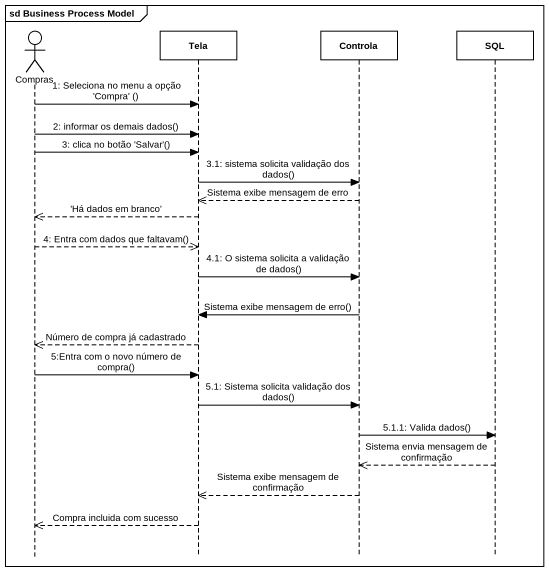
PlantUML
@startuml
mainframe sd Business Process Model
hide footbox
actor Compras
participant Tela
participant Controla
participant SQL

Compras -> Tela : 1: Seleciona no menu a opção 'Compra' ()
Compras -> Tela : 2: informar os demais dados()
Compras -> Tela : 3: clica no botão 'Salvar'()
Tela -> Controla : 3.1: sistema solicita validação dos dados()
Controla -->> Tela : Sistema exibe mensagem de erro
Tela -->> Compras : 'Há dados em branco'
Compras -->> Tela : 4: Entra com dados que faltavam()
Tela -> Controla : 4.1: O sistema solicita a validação de dados()
Controla -> Tela : Sistema exibe mensagem de erro()
Tela -->> Compras : Número de compra já cadastrado
Compras -> Tela : 5:Entra com o novo número de compra()
Tela -> Controla : 5.1: Sistema solicita validação dos dados()
Controla -> SQL : 5.1.1: Valida dados()
SQL -->> Controla : Sistema envia mensagem de confirmação
Controla -->> Tela : Sistema exibe mensagem de confirmação
Tela -->> Compras : Compra incluida com sucesso
@enduml
